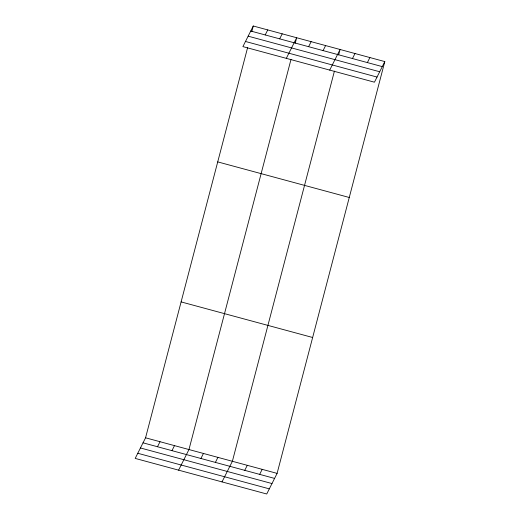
<?xml version="1.0" encoding="UTF-8"?>
<svg xmlns="http://www.w3.org/2000/svg" width="520" height="520" viewBox="0 0 520 520"><rect width="100%" height="100%" fill="white"/><g stroke="black" fill="none" stroke-linecap="round" stroke-linejoin="round"><path stroke-width="0.78" d="M384.807 61.587L374.439 82.199L242.899 46.611L253.266 26L384.807 61.587L277.101 473.388L266.734 494L135.194 458.413L145.561 437.801L247.611 47.619M251.849 31.408L253.266 26M291.018 59.364L188.968 449.54L178.6 470.158M295.256 43.147L296.673 37.745L286.306 58.357M334.425 71.11L232.381 461.286L222.014 481.897M338.669 54.893L340.08 49.491L329.713 70.102M265.207 34.938L267.735 29.913M279.675 38.851L282.204 33.832M308.614 46.683L311.142 41.659M323.083 50.596L325.611 45.572M352.463 58.545L354.991 53.521M157.501 446.738L160.03 441.714M171.977 450.651L174.499 445.627M367.374 62.575L369.896 57.557M200.915 458.484L203.437 453.459M215.384 462.397L217.912 457.373M244.758 470.347L247.286 465.322M259.668 474.376L262.197 469.352M250.738 31.024L382.278 66.612M248.15 36.166L379.691 71.754M245.486 41.47L377.026 77.058M217.724 161.895L349.265 197.483M181.103 301.906L312.644 337.493M145.561 437.801L277.101 473.388M143.032 442.825L274.579 478.413M140.446 447.967L271.993 483.554M137.781 453.271L269.321 488.859"/></g></svg>
